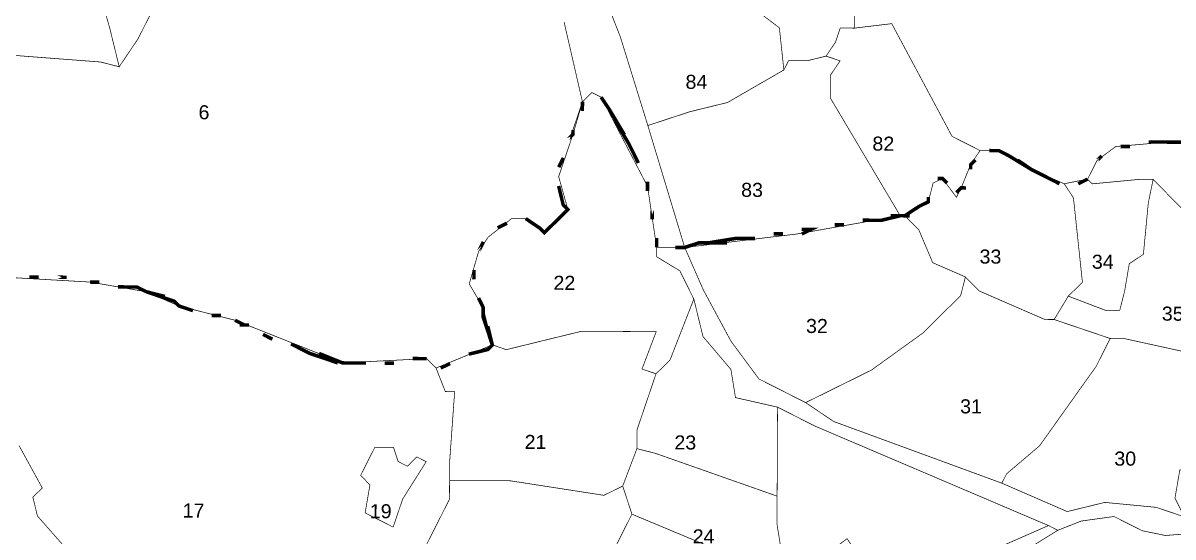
# Model space of a CAD drawing. Header units: metres. Extents: x 318080 to 326887, y 1838772 to 1852662.
# Drawn here: x 320271 to 321262, y 1850945 to 1851388 of the extents above; entities that cross this region are included whole.
import ezdxf

# ---------------------------------------------------------------- set-up
doc = ezdxf.new("R2010")
doc.units = ezdxf.units.M
doc.header["$MEASUREMENT"] = 0
for name, color, linetype in [('SURVEY NO.', 7, 'Continuous'), ('SURVEY PLOT BOUNDARY', 35, 'Continuous'), ('VILLAGE BOUNDARY', 212, 'Continuous')]:
    doc.layers.add(name, color=color, linetype=linetype)
doc.styles.add('PDF Arial', font='arial.ttf')

# ---------------------------------------------------------------- blocks, each defined once
blk = doc.blocks.new('22')
at = {"layer": 'SURVEY PLOT BOUNDARY', "lineweight": 18, "const_width": 0.605}
for points in [[(321297.76, 1851285), (321257.42, 1851285.19), (321213.03, 1851281.37), (321196.84, 1851269.35), (321188.69, 1851253.25), (321168.5, 1851249.31), (321140.32, 1851261.55), (321112.17, 1851277.82), (321096.03, 1851277.9), (321071.89, 1851290.12), (321019.92, 1851387.2), (320987.63, 1851383.32), (320987.74, 1851407.53)], [(321304.21, 1850950.11), (321255.79, 1850946.31), (321235.64, 1850950.44), (321211.49, 1850962.66), (321183.24, 1850958.76), (321163.03, 1850950.79), (321154.98, 1850954.86), (320953.71, 1851040.56), (320921.51, 1851056.85), (320885.25, 1851065.09), (320881.33, 1851089.32), (320857.27, 1851117.67), (320849.35, 1851149.99), (320837.37, 1851174.25), (320817.26, 1851186.45), (320817.3, 1851194.52), (320841.5, 1851194.4), (320857.46, 1851158.02), (320881.45, 1851113.52), (320905.5, 1851081.13), (320945.74, 1851060.77), (320969.86, 1851044.51), (321114.82, 1850991.37), (321171.18, 1850966.89), (321203.49, 1850974.8), (321247.84, 1850970.55), (321272, 1850962.37)], [(320402.99, 1851438.58), (320370.41, 1851374.19), (320354.16, 1851350.06), (320346.25, 1851382.37), (320338.31, 1851410.65)], [(320777.93, 1851396.43), (320785.9, 1851376.22), (320809.73, 1851299.45), (320841.5, 1851194.4), (320817.3, 1851194.52), (320809.48, 1851247.01), (320769.51, 1851323.85), (320761.47, 1851327.93), (320753.36, 1851319.9), (320745.16, 1851291.7), (320745.18, 1851295.73), (320753.36, 1851319.9), (320737.56, 1851388.56)], [(320737.56, 1851388.56), (320753.36, 1851319.9), (320745.18, 1851295.73), (320745.16, 1851291.7), (320732.88, 1851255.44), (320740.81, 1851227.16), (320728.65, 1851215.12), (320720.55, 1851207.09), (320704.47, 1851219.27), (320692.37, 1851219.33), (320672.12, 1851203.29), (320664, 1851191.22), (320655.79, 1851163.02), (320667.8, 1851142.79), (320675.71, 1851110.48), (320627.21, 1851090.54), (320619.18, 1851098.65), (320546.55, 1851094.96), (320453.95, 1851131.72), (320405.61, 1851144.05), (320377.43, 1851156.29), (320329.06, 1851164.6), (320252.44, 1851169)], [(320116.27, 1851371.38), (320281.59, 1851358.48), (320338.04, 1851354.17), (320354.16, 1851350.06), (320370.41, 1851374.19), (320402.99, 1851438.58)], [(320987.74, 1851407.53), (320987.63, 1851383.32), (320975.53, 1851383.38), (320971.43, 1851371.29), (320963.31, 1851359.23), (320947.15, 1851355.27), (320931.02, 1851355.35), (320926.95, 1851347.3), (320923.09, 1851383.63), (320907.01, 1851395.81)], [(320267.88, 1851023.68), (320287.87, 1850987.28), (320279.76, 1850979.25), (320283.72, 1850963.09), (320315.81, 1850926.63), (320335.83, 1850894.25), (320327.51, 1850841.85), (320319.34, 1850821.71), (320307.18, 1850809.67), (320307.2, 1850813.7), (320311.26, 1850817.72), (320311.28, 1850821.75), (320295.32, 1850858.14), (320255.21, 1850906.75)], [(320315.81, 1850926.63), (320283.72, 1850963.09), (320279.76, 1850979.25), (320287.87, 1850987.28), (320267.88, 1851023.68)], [(320252.44, 1851169), (320329.06, 1851164.6), (320377.43, 1851156.29), (320405.61, 1851144.05), (320453.95, 1851131.72), (320546.55, 1851094.96), (320619.18, 1851098.65), (320627.21, 1851090.54), (320635.18, 1851070.33), (320643.25, 1851070.29), (320638.92, 1851009.79), (320638.84, 1850993.66), (320638.76, 1850977.52), (320610.26, 1850921.17)], [(321291.92, 1850909.82), (321235.27, 1850873.79), (321223.21, 1850881.91), (321182.77, 1850861.94), (321166.62, 1850857.98), (321146.62, 1850894.39), (321130.66, 1850930.77), (321163.03, 1850950.79), (321183.24, 1850958.76), (321211.49, 1850962.66), (321235.64, 1850950.44), (321255.79, 1850946.31), (321304.21, 1850950.11)], [(321118.6, 1850938.9), (321154.98, 1850954.86), (321163.03, 1850950.79), (321130.66, 1850930.77)]]:
    blk.add_lwpolyline(points, dxfattribs=at)
for points in [[(320354.16, 1851350.06), (320338.04, 1851354.17), (320281.59, 1851358.48), (320116.27, 1851371.38), (320100.13, 1851371.45), (320075.93, 1851371.57), (319999.17, 1851347.73), (319954.72, 1851331.81), (319833.52, 1851292.05), (319712.33, 1851256.32), (319732.61, 1851280.43), (319817.85, 1851388.95), (319915.22, 1851505.48), (319927.4, 1851521.56), (320077.03, 1851601.53), (320101.33, 1851621.59), (320186.26, 1851665.56), (320286.81, 1851604.55), (320294.74, 1851576.28), (320310.54, 1851507.61), (320338.31, 1851410.65), (320346.25, 1851382.37)], [(320907.01, 1851395.81), (320923.09, 1851383.63), (320926.95, 1851347.3), (320878.41, 1851319.29), (320846.1, 1851311.38), (320809.73, 1851299.45), (320785.9, 1851376.22), (320777.93, 1851396.43), (320794.1, 1851404.42), (320810.28, 1851412.42), (320818.27, 1851396.24), (320846.54, 1851404.17), (320858.68, 1851412.18), (320894.93, 1851399.9)], [(321096.03, 1851277.9), (321087.91, 1851265.84), (321079.74, 1851245.71), (321075.67, 1851237.66), (321063.65, 1851253.85), (321055.56, 1851249.86), (321051.45, 1851233.74), (321031.22, 1851221.73), (321027.19, 1851221.75), (320967.17, 1851322.9), (320967.26, 1851343.07), (320975.39, 1851355.14), (320963.31, 1851359.23), (320971.43, 1851371.29), (320975.53, 1851383.38), (320987.63, 1851383.32), (321019.92, 1851387.2), (321071.89, 1851290.12)], [(321027.19, 1851221.75), (320938.37, 1851206.04), (320841.5, 1851194.4), (320809.73, 1851299.45), (320846.1, 1851311.38), (320878.41, 1851319.29), (320926.95, 1851347.3), (320931.02, 1851355.35), (320947.15, 1851355.27), (320963.31, 1851359.23), (320975.39, 1851355.14), (320967.26, 1851343.07), (320967.17, 1851322.9)], [(320817.3, 1851194.52), (320817.26, 1851186.45), (320837.37, 1851174.25), (320849.35, 1851149.99), (320828.93, 1851097.64), (320816.77, 1851085.59), (320804.69, 1851089.69), (320816.95, 1851121.9), (320752.41, 1851122.21), (320687.79, 1851106.39), (320675.71, 1851110.48), (320667.8, 1851142.79), (320655.79, 1851163.02), (320664, 1851191.22), (320672.12, 1851203.29), (320692.37, 1851219.33), (320704.47, 1851219.27), (320720.55, 1851207.09), (320728.65, 1851215.12), (320740.81, 1851227.16), (320732.88, 1851255.44), (320745.16, 1851291.7), (320753.36, 1851319.9), (320761.47, 1851327.93), (320769.51, 1851323.85), (320809.48, 1851247.01)], [(321301.6, 1851244.64), (321293.53, 1851244.68), (321273.26, 1851224.6), (321245.16, 1851252.98), (321233.06, 1851253.04), (321192.71, 1851249.2), (321188.69, 1851253.25), (321196.84, 1851269.35), (321213.03, 1851281.37), (321257.42, 1851285.19), (321297.76, 1851285), (321334.14, 1851300.96), (321358.34, 1851300.85), (321362.3, 1851284.69), (321334.02, 1851276.76), (321329.93, 1851264.67), (321317.81, 1851260.7), (321313.74, 1851252.65)], [(321168.5, 1851249.31), (321176.51, 1851237.17), (321184.23, 1851164.51), (321172.07, 1851152.47), (321159.87, 1851132.35), (321151.8, 1851132.39), (321095.45, 1851156.87), (321083.41, 1851169.03), (321055.23, 1851181.27), (321043.26, 1851209.57), (321031.22, 1851221.73), (321051.45, 1851233.74), (321055.56, 1851249.86), (321063.65, 1851253.85), (321075.67, 1851237.66), (321079.74, 1851245.71), (321087.91, 1851265.84), (321096.03, 1851277.9), (321112.17, 1851277.82), (321140.32, 1851261.55)], [(321273.26, 1851224.6), (321281.29, 1851216.49), (321301.46, 1851216.4), (321313.48, 1851200.2), (321301.36, 1851196.23), (321305.3, 1851176.03), (321317.4, 1851175.98), (321325.25, 1851131.56), (321301.05, 1851131.68), (321292.83, 1851099.44), (321276.71, 1851103.55), (321220.3, 1851115.93), (321208.2, 1851115.98), (321159.87, 1851132.35), (321172.07, 1851152.47), (321204.28, 1851140.21), (321216.38, 1851140.15), (321220.49, 1851156.27), (321224.64, 1851180.46), (321236.78, 1851188.47), (321241.03, 1851232.83), (321245.16, 1851252.98)], [(321245.16, 1851252.98), (321241.03, 1851232.83), (321236.78, 1851188.47), (321224.64, 1851180.46), (321220.49, 1851156.27), (321216.38, 1851140.15), (321204.28, 1851140.21), (321172.07, 1851152.47), (321184.23, 1851164.51), (321176.51, 1851237.17), (321168.5, 1851249.31), (321188.69, 1851253.25), (321192.71, 1851249.2), (321233.06, 1851253.04)], [(321083.41, 1851169.03), (321079.29, 1851152.92), (321046.87, 1851120.8), (321002.34, 1851088.73), (320945.74, 1851060.77), (320905.5, 1851081.13), (320881.45, 1851113.52), (320857.46, 1851158.02), (320841.5, 1851194.4), (320938.37, 1851206.04), (321027.19, 1851221.75), (321031.22, 1851221.73), (321043.26, 1851209.57), (321055.23, 1851181.27)], [(321159.87, 1851132.35), (321208.2, 1851115.98), (321195.98, 1851091.84), (321147.25, 1851023.49), (321118.89, 1850999.42), (321114.82, 1850991.37), (320969.86, 1851044.51), (320945.74, 1851060.77), (321002.34, 1851088.73), (321046.87, 1851120.8), (321079.29, 1851152.92), (321083.41, 1851169.03), (321095.45, 1851156.87), (321151.8, 1851132.39)], [(320921.51, 1851056.85), (320921.14, 1850980.2), (320816.44, 1851017.01), (320800.33, 1851021.12), (320800.4, 1851037.26), (320816.77, 1851085.59), (320828.93, 1851097.64), (320849.35, 1851149.99), (320857.27, 1851117.67), (320881.33, 1851089.32), (320885.25, 1851065.09)], [(320816.77, 1851085.59), (320800.4, 1851037.26), (320800.33, 1851021.12), (320788.07, 1850988.9), (320771.9, 1850980.91), (320691.28, 1850993.4), (320654.98, 1850993.58), (320638.84, 1850993.66), (320638.92, 1851009.79), (320643.25, 1851070.29), (320635.18, 1851070.33), (320627.21, 1851090.54), (320675.71, 1851110.48), (320687.79, 1851106.39), (320752.41, 1851122.21), (320816.95, 1851121.9), (320804.69, 1851089.69)], [(321292.83, 1851099.44), (321292.62, 1851055.06), (321284.43, 1851030.89), (321292.38, 1851006.65), (321268.16, 1851002.73), (321264.01, 1850978.54), (321272, 1850962.37), (321247.84, 1850970.55), (321203.49, 1850974.8), (321171.18, 1850966.89), (321114.82, 1850991.37), (321118.89, 1850999.42), (321147.25, 1851023.49), (321195.98, 1851091.84), (321208.2, 1851115.98), (321220.3, 1851115.93), (321276.71, 1851103.55)], [(321154.98, 1850954.86), (321118.6, 1850938.9), (321094.28, 1850914.81), (321061.94, 1850898.83), (321025.54, 1850878.83), (321013.49, 1850890.99), (320997.49, 1850919.31), (320981.48, 1850943.59), (320965.28, 1850931.57), (320969.24, 1850915.41), (320957.06, 1850899.33), (320944.9, 1850887.29), (320928.77, 1850887.37), (320928.9, 1850915.61), (320924.95, 1850931.76), (320921.03, 1850955.99), (320921.14, 1850980.2), (320921.51, 1851056.85), (320953.71, 1851040.56)], [(320590.24, 1850953.55), (320566.1, 1850965.77), (320570.25, 1850989.95), (320562.22, 1850998.06), (320574.44, 1851022.21), (320590.57, 1851022.13), (320594.55, 1851010.01), (320602.6, 1851005.94), (320610.7, 1851013.97), (320618.75, 1851009.89), (320598.43, 1850977.71)], [(320590.24, 1850953.55), (320598.43, 1850977.71), (320618.75, 1851009.89), (320610.7, 1851013.97), (320602.6, 1851005.94), (320594.55, 1851010.01), (320590.57, 1851022.13), (320574.44, 1851022.21), (320562.22, 1850998.06), (320570.25, 1850989.95), (320566.1, 1850965.77)], [(320921.14, 1850980.2), (320921.03, 1850955.99), (320924.95, 1850931.76), (320928.9, 1850915.61), (320864.46, 1850936.09), (320796.02, 1850964.66), (320788.07, 1850988.9), (320800.33, 1851021.12), (320816.44, 1851017.01)], [(320788.07, 1850988.9), (320796.02, 1850964.66), (320763.44, 1850900.27), (320755.28, 1850880.13), (320743.18, 1850880.19), (320731, 1850864.11), (320710.81, 1850860.17), (320674.33, 1850824.04), (320662.19, 1850816.03), (320646.06, 1850816.11), (320637.95, 1850808.08), (320625.85, 1850808.14), (320617.82, 1850816.24), (320605.85, 1850844.54), (320605.87, 1850848.58), (320581.83, 1850880.97), (320573.82, 1850893.11), (320585.96, 1850901.12), (320610.26, 1850921.17), (320638.76, 1850977.52), (320638.84, 1850993.66), (320654.98, 1850993.58), (320691.28, 1850993.4), (320771.9, 1850980.91)], [(320928.9, 1850915.61), (320928.77, 1850887.37), (320944.9, 1850887.29), (320908.36, 1850839.05), (320896.2, 1850827.01), (320831.82, 1850859.59), (320803.68, 1850879.9), (320763.44, 1850900.27), (320796.02, 1850964.66), (320864.46, 1850936.09)]]:
    blk.add_lwpolyline(points, close=True, dxfattribs=at)
at = {"layer": 'VILLAGE BOUNDARY', "lineweight": 50, "const_width": 3.03}
for points in [[(320769.51, 1851323.85), (320777.52, 1851311.71), (320789.53, 1851291.48)], [(320753.36, 1851319.9), (320753.32, 1851311.83)], [(320801.51, 1851267.22), (320793.52, 1851283.39), (320781.52, 1851303.62)], [(321241.28, 1851285.27), (321257.42, 1851285.19), (321281.62, 1851285.08)], [(321104.1, 1851277.86), (321112.17, 1851277.82), (321120.21, 1851273.75), (321140.32, 1851261.55)], [(321225.13, 1851281.32), (321217.06, 1851281.35)], [(320732.92, 1851263.51), (320736.99, 1851271.56)], [(321091.96, 1851269.85), (321087.91, 1851265.84), (321087.89, 1851261.8)], [(321164.47, 1851249.33), (321148.37, 1851257.48), (321140.32, 1851261.55), (321128.26, 1851269.68)], [(321059.61, 1851253.87), (321063.65, 1851253.85), (321067.66, 1851249.8)], [(321180.6, 1851249.25), (321188.69, 1851253.25)], [(320732.84, 1851247.38), (320736.8, 1851231.22), (320740.81, 1851227.16), (320728.65, 1851215.12), (320724.6, 1851211.11)], [(320809.5, 1851251.04), (320809.48, 1851247.01), (320809.46, 1851242.97)], [(321083.78, 1851245.69), (321079.74, 1851245.71), (321075.69, 1851241.69), (321079.74, 1851245.71)], [(321051.47, 1851237.77), (321051.45, 1851233.74), (321043.36, 1851229.74), (321031.22, 1851221.73), (321027.19, 1851221.75), (321019.12, 1851221.79)], [(320688.32, 1851215.31), (320680.23, 1851211.32)], [(320704.47, 1851219.27), (320716.53, 1851211.14), (320720.55, 1851207.09), (320728.65, 1851215.12), (320736.76, 1851223.15)], [(320978.74, 1851213.92), (320970.68, 1851213.95)], [(320994.9, 1851217.87), (321011.03, 1851217.8), (321027.19, 1851221.75), (321031.22, 1851221.73), (321035.25, 1851221.71)], [(320918.2, 1851206.14), (320926.27, 1851206.1)], [(320942.4, 1851206.02), (320950.49, 1851210.02), (320942.42, 1851210.06)], [(320817.3, 1851194.52), (320817.34, 1851202.59)], [(320833.43, 1851194.44), (320841.5, 1851194.4), (320853.62, 1851198.38), (320877.82, 1851198.26)], [(320902.04, 1851202.18), (320885.91, 1851202.26), (320861.69, 1851198.34)], [(320659.85, 1851167.04), (320659.88, 1851175.11)], [(320276.64, 1851168.88), (320284.71, 1851168.84)], [(320337.13, 1851164.56), (320329.06, 1851164.6)], [(320353.24, 1851160.44), (320369.38, 1851160.37), (320377.43, 1851156.29), (320393.54, 1851152.18)], [(320417.69, 1851139.96), (320405.61, 1851144.05), (320401.59, 1851148.11), (320377.43, 1851156.29)], [(320663.8, 1851150.88), (320667.8, 1851142.79), (320667.76, 1851134.72), (320675.71, 1851110.48)], [(320433.8, 1851135.85), (320441.87, 1851135.81)], [(320453.95, 1851131.72), (320462, 1851127.65)], [(320466.03, 1851127.63), (320457.97, 1851127.67)], [(320655.5, 1851102.51), (320671.66, 1851106.46), (320675.71, 1851110.48), (320671.75, 1851126.64)], [(320486.14, 1851115.43), (320478.1, 1851119.5)], [(320502.26, 1851111.31), (320518.36, 1851103.17), (320542.52, 1851094.98)], [(320566.72, 1851094.87), (320550.59, 1851094.94), (320546.55, 1851094.96), (320526.42, 1851103.13)], [(320582.86, 1851094.79), (320590.92, 1851094.75)], [(320619.18, 1851098.65), (320607.08, 1851098.71), (320615.15, 1851098.67)], [(320639.33, 1851094.52), (320631.24, 1851090.52)]]:
    blk.add_lwpolyline(points, dxfattribs=at)
for points in [[(320741.1, 1851287.68), (320745.16, 1851291.7), (320745.18, 1851295.73), (320745.16, 1851291.7)], [(321196.84, 1851269.35), (321200.89, 1851273.36)], [(320813.42, 1851226.82), (320813.38, 1851218.75)], [(320664, 1851191.22), (320668.07, 1851199.27)], [(320300.85, 1851168.77), (320308.91, 1851168.73)]]:
    blk.add_lwpolyline(points, close=True, dxfattribs=at)
at = {"layer": 'SURVEY NO.', "attachment_point": 7, "rotation": 359.72418, "style": 'PDF Arial'}
for s, insert, char_height in [('84', (320842.16, 1851330.88), 12.102), ('6', (320422.51, 1851304.66), 12.1), ('82', (321003.25, 1851277.66), 12.102), ('83', (320890.11, 1851237.86), 12.102), ('33', (321095.56, 1851180.39), 12.102), ('34', (321192.35, 1851175.89), 12.102), ('22', (320728.38, 1851157.95), 12.102), ('35', (321252.64, 1851131.22), 12.102), ('32', (320946.02, 1851120.59), 12.102), ('31', (321078.81, 1851051.36), 12.102), ('21', (320703.51, 1851020.89), 12.102), ('23', (320832.59, 1851020.27), 12.102), ('30', (321211.71, 1851006.35), 12.102), ('17', (320408.76, 1850961.8), 12.102), ('19', (320570.11, 1850961.02), 12.102), ('24', (320848.34, 1850939.51), 12.102)]:
    blk.add_mtext(s, dxfattribs=dict(at, insert=insert, char_height=char_height))

msp = doc.modelspace()

# ---------------------------------------------------------------- block references
msp.add_blockref('22', (0, 0))

doc.saveas('drawing.dxf')
